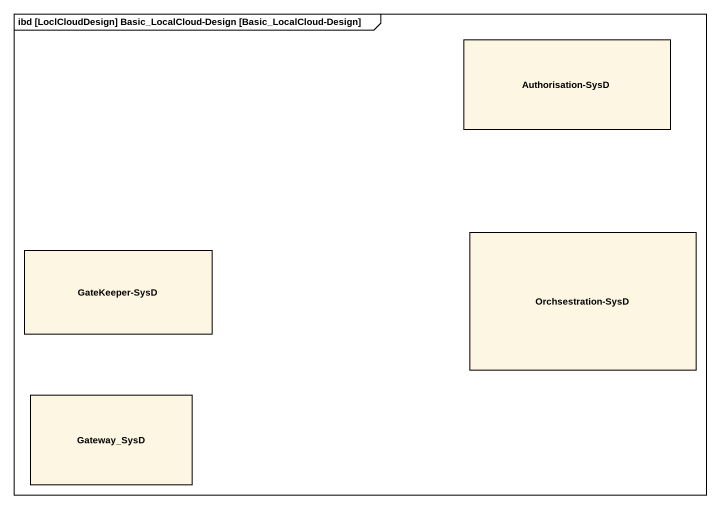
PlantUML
@startuml
mainframe ibd [LoclCloudDesign] Basic_LocalCloud-Design [Basic_LocalCloud-Design]
rectangle "Authorisation-SysD" as Authorisation_SysD
rectangle "Orchsestration-SysD" as Orchsestration_SysD
rectangle "GateKeeper-SysD" as GateKeeper_SysD
rectangle Gateway_SysD
@enduml
